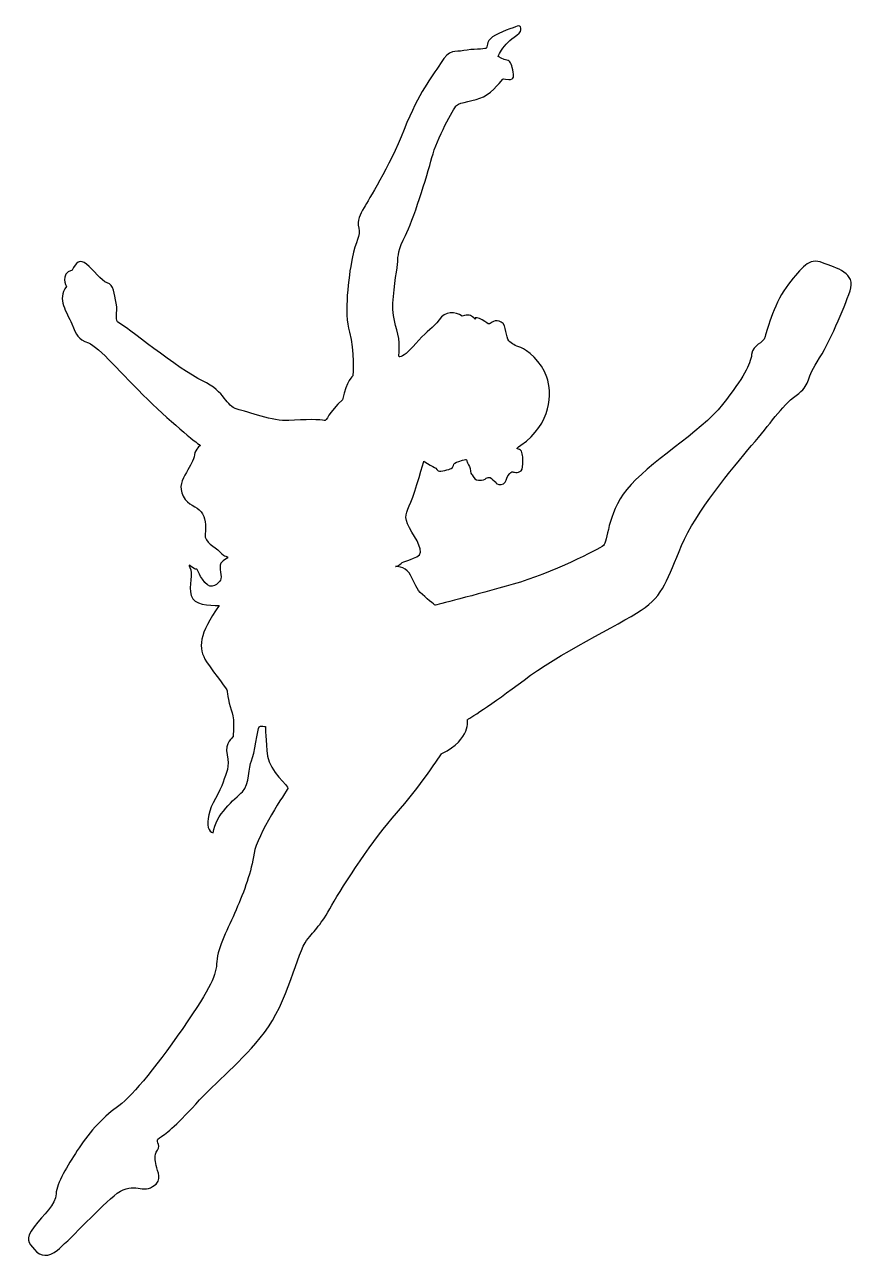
# Model space of a CAD drawing. Header units: centimetres. Extents: x -6.3 to 6.3, y -9.4 to 9.4.
import ezdxf

# ---------------------------------------------------------------- set-up
doc = ezdxf.new("R2010")
doc.units = ezdxf.units.CM
doc.header["$MEASUREMENT"] = 0
doc.layers.add('Camada 1', color=7, linetype='Continuous')

msp = doc.modelspace()

# ---------------------------------------------------------------- linework, layer by layer
at = {"layer": 'Camada 1'}
msp.add_open_spline([(-0.6726, 1.12883), (-0.6726, 1.12883), (-0.53618, 1.12883), (-0.46797, 1.03154), (-0.46797, 1.03154), (-0.39976, 0.93425), (-0.37259, 0.80908), (-0.2966, 0.73277), (-0.2966, 0.73277), (-0.22207, 0.65646), (-0.07112, 0.53833), (-0.07112, 0.53833), (-0.07112, 0.53833), (-0.07112, 0.53833), (0.53787, 0.69115), (1.11874, 0.85805), (1.11874, 0.85805), (1.70101, 1.0245), (2.42576, 1.39272), (2.4942, 1.44852), (2.4942, 1.44852), (2.56241, 1.50384), (2.5418, 1.91371), (2.84959, 2.3027), (2.84959, 2.3027), (3.15759, 2.69158), (3.97777, 3.17773), (4.30617, 3.5944), (4.30617, 3.5944), (4.63481, 4.01128), (4.72998, 4.19881), (4.75062, 4.35844), (4.75062, 4.35844), (4.77123, 4.51806), (4.92829, 4.51806), (4.95665, 4.62953), (4.95665, 4.62953), (4.98361, 4.74063), (5.10736, 5.17814), (5.31201, 5.42825), (5.31201, 5.42825), (5.51688, 5.67812), (5.6198, 5.83788), (5.83123, 5.75477), (5.83123, 5.75477), (6.04358, 5.67145), (6.34505, 5.60181), (6.24848, 5.32392), (6.24848, 5.32392), (6.1531, 5.04613), (5.94045, 4.54615), (5.75014, 4.2473), (5.75014, 4.2473), (5.55792, 3.9489), (5.66108, 3.90694), (5.42806, 3.73348), (5.42806, 3.73348), (5.19599, 3.55957), (5.03777, 3.30266), (4.75062, 2.96944), (4.75062, 2.96944), (4.46323, 2.63588), (3.89551, 1.94849), (3.68406, 1.44851), (3.68406, 1.44851), (3.47171, 0.94805), (3.40982, 0.6841), (3.06851, 0.46191), (3.06851, 0.46191), (2.72606, 0.23979), (1.78211, -0.2187), (1.28374, -0.60089), (1.28374, -0.60089), (0.78399, -0.98274), (0.4221, -1.20483), (0.4221, -1.20483), (0.4221, -1.20483), (0.4221, -1.20483), (0.48256, -1.50357), (0.03181, -1.71899), (0.03181, -1.71899), (0.03181, -1.71899), (-0.32379, -2.25379), (-0.65994, -2.62897), (-0.65994, -2.62897), (-0.99466, -3.00402), (-1.4738, -3.72622), (-1.64374, -4.03187), (-1.64374, -4.03187), (-1.81511, -4.33754), (-1.89761, -4.40012), (-2.02747, -4.56678), (-2.02747, -4.56678), (-2.15757, -4.7332), (-2.32751, -5.5255), (-2.67022, -5.96968), (-2.67022, -5.96968), (-3.01291, -6.41437), (-3.40952, -6.7198), (-3.71707, -7.06016), (-3.71707, -7.06016), (-4.02507, -7.40073), (-4.18869, -7.52569), (-4.27098, -7.57422), (-4.27098, -7.57422), (-4.3535, -7.62296), (-4.23629, -7.67172), (-4.29794, -7.76173), (-4.29794, -7.76173), (-4.35983, -7.85222), (-4.33287, -7.90754), (-4.31855, -7.99779), (-4.31855, -7.99779), (-4.3045, -8.08825), (-4.20277, -8.21343), (-4.37387, -8.31751), (-4.37387, -8.31751), (-4.54405, -8.42181), (-4.68846, -8.22022), (-4.9613, -8.45652), (-4.9613, -8.45652), (-5.23557, -8.69255), (-5.67999, -9.17166), (-5.82297, -9.28303), (-5.82297, -9.28303), (-5.96712, -9.39413), (-6.0766, -9.38712), (-6.17177, -9.27597), (-6.17177, -9.27597), (-6.26834, -9.16487), (-6.32274, -9.12315), (-6.17973, -8.92884), (-6.17973, -8.92884), (-6.03532, -8.7345), (-5.85109, -8.59528), (-5.8436, -8.42838), (-5.8436, -8.42838), (-5.83701, -8.26172), (-5.66591, -7.9978), (-5.52292, -7.76875), (-5.52292, -7.76875), (-5.37854, -7.53951), (-5.13263, -7.25493), (-4.928, -7.11594), (-4.928, -7.11594), (-4.72173, -6.97693), (-4.36637, -6.56016), (-3.9156, -5.90711), (-3.9156, -5.90711), (-3.46343, -5.25454), (-3.40953, -5.10172), (-3.39522, -4.88629), (-3.39522, -4.88629), (-3.38091, -4.67084), (-3.22385, -4.38631), (-3.10151, -4.10124), (-3.10151, -4.10124), (-2.97798, -3.81668), (-2.86852, -3.51781), (-2.82727, -3.24029), (-2.82727, -3.24029), (-2.78599, -2.96216), (-2.33549, -2.28858), (-2.31485, -2.25379), (-2.31485, -2.25379), (-2.29424, -2.21908), (-2.59568, -1.98984), (-2.6224, -1.76061), (-2.6224, -1.76061), (-2.64957, -1.53135), (-2.65613, -1.30915), (-2.65613, -1.30915), (-2.65613, -1.30915), (-2.65613, -1.30915), (-2.73209, -1.29534), (-2.7527, -1.31632), (-2.7527, -1.31632), (-2.77331, -1.33693), (-2.82067, -1.74), (-2.86848, -1.83011), (-2.86848, -1.83011), (-2.91629, -1.9206), (-2.88912, -2.19132), (-3.0049, -2.30247), (-3.0049, -2.30247), (-3.12211, -2.41357), (-3.42215, -2.65664), (-3.44932, -2.92739), (-3.44932, -2.92739), (-3.53184, -2.92056), (-3.54589, -2.8096), (-3.51872, -2.65664), (-3.51872, -2.65664), (-3.49059, -2.50403), (-3.34761, -2.30247), (-3.29978, -2.15668), (-3.29978, -2.15668), (-3.25102, -2.01074), (-3.19688, -1.92742), (-3.23813, -1.74001), (-3.23813, -1.74001), (-3.27914, -1.55237), (-3.14931, -1.46892), (-3.14931, -1.46892), (-3.14931, -1.46892), (-3.14931, -1.46892), (-3.12211, -1.21201), (-3.16196, -1.10091), (-3.16196, -1.10091), (-3.20324, -0.98981), (-3.24448, -0.78823), (-3.23813, -0.76769), (-3.23813, -0.76769), (-3.2304, -0.74671), (-3.4158, -0.53128), (-3.55246, -0.32303), (-3.55246, -0.32303), (-3.68888, -0.11475), (-3.66827, 0.10067), (-3.36048, 0.53149), (-3.36048, 0.53149), (-3.5187, 0.5453), (-3.74421, 0.53149), (-3.78548, 0.68408), (-3.78548, 0.68408), (-3.82673, 0.83704), (-3.75712, 1.02444), (-3.80609, 1.11493), (-3.80609, 1.11493), (-3.85366, 1.20507), (-3.73648, 1.07334), (-3.70952, 1.08715), (-3.70952, 1.08715), (-3.68232, 1.10109), (-3.68888, 1.01764), (-3.57942, 0.88567), (-3.57942, 0.88567), (-3.46996, 0.75359), (-3.37479, 0.87853), (-3.34103, 0.92038), (-3.34103, 0.92038), (-3.30634, 0.96197), (-3.37479, 1.11493), (-3.33354, 1.17729), (-3.33354, 1.17729), (-3.29229, 1.23986), (-3.22384, 1.2469), (-3.23041, 1.26754), (-3.23041, 1.26754), (-3.23814, 1.28842), (-3.26512, 1.26074), (-3.34762, 1.35086), (-3.34762, 1.35086), (-3.42871, 1.44135), (-3.58717, 1.48294), (-3.5731, 1.62195), (-3.5731, 1.62195), (-3.55879, 1.76072), (-3.56654, 1.87182), (-3.63475, 1.96231), (-3.63475, 1.96231), (-3.70296, 2.05243), (-3.83306, 2.05243), (-3.90783, 2.19834), (-3.90783, 2.19834), (-3.98377, 2.34415), (-3.92188, 2.44845), (-3.85999, 2.55955), (-3.85999, 2.55955), (-3.79834, 2.67065), (-3.75077, 2.74015), (-3.73646, 2.8303), (-3.73646, 2.8303), (-3.72357, 2.92076), (-3.64764, 2.96942), (-3.64764, 2.96942), (-3.64764, 2.96942), (-3.64764, 2.96942), (-4.05198, 3.282), (-4.44882, 3.67099), (-4.44882, 3.67099), (-4.84543, 4.05998), (-5.18791, 4.46971), (-5.35153, 4.53231), (-5.35153, 4.53231), (-5.51491, 4.59465), (-5.5292, 4.6433), (-5.604, 4.82391), (-5.604, 4.82391), (-5.67996, 5.00465), (-5.83699, 5.19192), (-5.68652, 5.39351), (-5.68652, 5.39351), (-5.68652, 5.39351), (-5.79574, 5.58091), (-5.59743, 5.64338), (-5.59743, 5.64338), (-5.54351, 5.75472), (-5.48165, 5.81718), (-5.37851, 5.73387), (-5.37851, 5.73387), (-5.27538, 5.65042), (-5.15957, 5.47662), (-5.0644, 5.44883), (-5.0644, 5.44883), (-4.96899, 5.42118), (-4.9547, 5.28217), (-4.92798, 5.13625), (-4.92798, 5.13625), (-4.89938, 4.99033), (-4.96126, 4.8655), (-4.8867, 4.83772), (-4.8867, 4.83772), (-4.81076, 4.81007), (-3.96971, 4.12231), (-3.61411, 3.95555), (-3.61411, 3.95555), (-3.25875, 3.78876), (-3.25875, 3.56667), (-3.0874, 3.52505), (-3.0874, 3.52505), (-2.91627, 3.48322), (-2.54006, 3.33741), (-2.3005, 3.35125), (-2.3005, 3.35125), (-2.06092, 3.36506), (-1.80216, 3.37221), (-1.76088, 3.35125), (-1.76088, 3.35125), (-1.7196, 3.33061), (-1.69923, 3.48322), (-1.48032, 3.66383), (-1.48032, 3.66383), (-1.41843, 3.9627), (-1.32305, 4.03184), (-1.32305, 4.03184), (-1.32305, 4.03184), (-1.32305, 4.03184), (-1.29606, 4.40702), (-1.37718, 4.69872), (-1.37718, 4.69872), (-1.4597, 4.99032), (-1.39126, 5.53226), (-1.33593, 5.81717), (-1.33593, 5.81717), (-1.28177, 6.10186), (-1.19951, 6.15753), (-1.23417, 6.28247), (-1.23417, 6.28247), (-1.26748, 6.4073), (-1.21356, 6.47691), (-1.15167, 6.59505), (-1.15167, 6.59505), (-1.08978, 6.71297), (-0.77567, 7.19232), (-0.54268, 7.78279), (-0.54268, 7.78279), (-0.31061, 8.37302), (-0.13295, 8.55363), (0.01123, 8.7899), (0.01123, 8.7899), (0.15421, 9.02593), (0.23017, 8.95643), (0.36683, 8.98434), (0.36683, 8.98434), (0.50325, 9.01212), (0.67436, 9.00495), (0.70153, 9.01913), (0.70153, 9.01913), (0.72989, 9.03297), (0.70153, 9.12308), (0.80466, 9.19272), (0.80466, 9.19272), (0.90758, 9.26223), (1.13282, 9.33851), (1.18066, 9.35949), (1.18066, 9.35949), (1.22823, 9.38037), (1.28377, 9.29702), (1.1741, 9.22037), (1.1741, 9.22037), (1.06485, 9.14406), (0.99641, 9.0816), (0.94108, 8.99111), (0.94108, 8.99111), (0.88692, 8.90099), (0.88692, 8.90099), (0.88692, 8.90099), (0.88692, 8.90099), (0.88692, 8.90099), (0.97577, 8.84532), (1.0236, 8.83852), (1.0236, 8.83852), (1.07117, 8.83148), (1.09155, 8.78989), (1.11221, 8.69271), (1.11221, 8.69271), (1.13282, 8.59545), (1.13938, 8.53978), (1.05056, 8.54679), (1.05056, 8.54679), (0.96171, 8.55359), (0.96171, 8.55359), (0.96171, 8.55359), (0.96171, 8.55359), (0.96171, 8.55359), (0.80465, 8.35235), (0.668, 8.28274), (0.668, 8.28274), (0.53018, 8.21326), (0.30491, 8.19942), (0.2571, 8.15077), (0.2571, 8.15077), (0.2095, 8.10214), (-0.04413, 7.64375), (-0.1189, 7.35908), (-0.1189, 7.35908), (-0.19484, 7.07415), (-0.41238, 6.37282), (-0.52207, 6.17134), (-0.52207, 6.17134), (-0.63129, 5.96975), (-0.63928, 5.83778), (-0.63928, 5.76827), (-0.63928, 5.76827), (-0.63928, 5.699), (-0.70114, 5.40727), (-0.71379, 5.13621), (-0.71379, 5.13621), (-0.72787, 4.86546), (-0.62497, 4.71274), (-0.61862, 4.53227), (-0.61862, 4.53227), (-0.61066, 4.35153), (-0.64558, 4.30301), (-0.59002, 4.32388), (-0.59002, 4.32388), (-0.53612, 4.34449), (-0.44095, 4.42783), (-0.31718, 4.57375), (-0.31718, 4.57375), (-0.19481, 4.71956), (-0.09824, 4.75435), (-0.00939, 4.88633), (-0.00939, 4.88633), (0.07943, 5.01841), (0.23651, 5.01127), (0.33962, 4.942), (0.33962, 4.942), (0.44275, 4.96978), (0.46972, 4.95584), (0.51731, 4.91411), (0.51731, 4.91411), (0.56515, 4.87252), (0.53792, 4.91411), (0.53792, 4.91411), (0.53792, 4.91411), (0.53792, 4.91411), (0.59208, 4.92078), (0.6474, 4.88633), (0.6474, 4.88633), (0.70153, 4.85154), (0.73622, 4.81002), (0.75688, 4.82386), (0.75688, 4.82386), (0.77749, 4.83767), (0.84594, 4.90017), (0.93455, 4.85151), (0.93455, 4.85151), (1.02364, 4.80299), (1.003, 4.61558), (1.0506, 4.56695), (1.0506, 4.56695), (1.09817, 4.51795), (1.14598, 4.4903), (1.23602, 4.46265), (1.23602, 4.46265), (1.32368, 4.435), (1.55011, 4.24723), (1.63123, 4.01119), (1.63123, 4.01119), (1.71375, 3.77492), (1.70743, 3.30258), (1.23602, 2.97617), (1.23602, 2.97617), (1.10592, 2.88605), (1.22194, 2.94138), (1.24258, 2.88605), (1.24258, 2.88605), (1.26319, 2.83028), (1.26954, 2.76778), (1.26319, 2.69148), (1.26319, 2.69148), (1.25523, 2.61483), (1.26951, 2.59419), (1.2013, 2.56654), (1.2013, 2.56654), (1.13285, 2.53852), (1.11224, 2.60102), (1.06488, 2.54569), (1.06488, 2.54569), (1.01704, 2.48989), (1.02363, 2.4552), (0.99643, 2.41372), (0.99643, 2.41372), (0.9683, 2.37176), (0.89986, 2.36509), (0.87266, 2.38594), (0.87266, 2.38594), (0.84594, 2.40692), (0.87266, 2.39978), (0.83165, 2.42756), (0.83165, 2.42756), (0.79037, 2.45521), (0.78405, 2.4899), (0.73624, 2.48323), (0.73624, 2.48323), (0.68867, 2.47609), (0.69496, 2.44137), (0.63313, 2.44137), (0.63313, 2.44137), (0.57148, 2.44137), (0.53793, 2.44137), (0.511, 2.49704), (0.511, 2.49704), (0.48264, 2.55247), (0.47607, 2.51765), (0.46972, 2.58036), (0.46972, 2.58036), (0.46199, 2.64293), (0.44276, 2.66381), (0.42215, 2.7053), (0.42215, 2.7053), (0.40151, 2.74689), (0.43482, 2.77491), (0.34619, 2.74689), (0.34619, 2.74689), (0.25713, 2.71911), (0.23017, 2.7121), (0.21586, 2.68442), (0.21586, 2.68442), (0.20319, 2.65677), (0.20319, 2.63579), (0.17485, 2.62195), (0.17485, 2.62195), (0.14786, 2.60814), (0.01121, 2.55948), (-0.02369, 2.58716), (-0.02369, 2.58716), (-0.057, 2.61481), (-0.06473, 2.63579), (-0.10478, 2.65), (-0.10478, 2.65), (-0.14606, 2.66381), (-0.24263, 2.73297), (-0.24263, 2.73297), (-0.24263, 2.73297), (-0.24263, 2.73297), (-0.37249, 2.27458), (-0.44094, 2.10805), (-0.44094, 2.10805), (-0.50889, 1.94139), (-0.55672, 1.89263), (-0.46155, 1.71917), (-0.46155, 1.71917), (-0.36498, 1.54523), (-0.20768, 1.33698), (-0.35185, 1.27448), (-0.35185, 1.27448), (-0.49483, 1.21201), (-0.57077, 1.19817), (-0.60432, 1.16338), (-0.60432, 1.16338), (-0.63931, 1.12883), (-0.6726, 1.12883), (-0.6726, 1.12883)], degree=3, knots=[0, 0, 0, 0, 0.00689655, 0.00689655, 0.00689655, 0.00689655, 0.0137931, 0.0137931, 0.0137931, 0.0137931, 0.02068966, 0.02068966, 0.02068966, 0.02068966, 0.02758621, 0.02758621, 0.02758621, 0.02758621, 0.03448276, 0.03448276, 0.03448276, 0.03448276, 0.04137931, 0.04137931, 0.04137931, 0.04137931, 0.04827586, 0.04827586, 0.04827586, 0.04827586, 0.05517241, 0.05517241, 0.05517241, 0.05517241, 0.06206897, 0.06206897, 0.06206897, 0.06206897, 0.06896552, 0.06896552, 0.06896552, 0.06896552, 0.07586207, 0.07586207, 0.07586207, 0.07586207, 0.08275862, 0.08275862, 0.08275862, 0.08275862, 0.08965517, 0.08965517, 0.08965517, 0.08965517, 0.09655172, 0.09655172, 0.09655172, 0.09655172, 0.10344828, 0.10344828, 0.10344828, 0.10344828, 0.11034483, 0.11034483, 0.11034483, 0.11034483, 0.11724138, 0.11724138, 0.11724138, 0.11724138, 0.12413793, 0.12413793, 0.12413793, 0.12413793, 0.13103448, 0.13103448, 0.13103448, 0.13103448, 0.13793103, 0.13793103, 0.13793103, 0.13793103, 0.14482759, 0.14482759, 0.14482759, 0.14482759, 0.15172414, 0.15172414, 0.15172414, 0.15172414, 0.15862069, 0.15862069, 0.15862069, 0.15862069, 0.16551724, 0.16551724, 0.16551724, 0.16551724, 0.17241379, 0.17241379, 0.17241379, 0.17241379, 0.17931034, 0.17931034, 0.17931034, 0.17931034, 0.1862069, 0.1862069, 0.1862069, 0.1862069, 0.19310345, 0.19310345, 0.19310345, 0.19310345, 0.2, 0.2, 0.2, 0.2, 0.20689655, 0.20689655, 0.20689655, 0.20689655, 0.2137931, 0.2137931, 0.2137931, 0.2137931, 0.22068966, 0.22068966, 0.22068966, 0.22068966, 0.22758621, 0.22758621, 0.22758621, 0.22758621, 0.23448276, 0.23448276, 0.23448276, 0.23448276, 0.24137931, 0.24137931, 0.24137931, 0.24137931, 0.24827586, 0.24827586, 0.24827586, 0.24827586, 0.25517241, 0.25517241, 0.25517241, 0.25517241, 0.26206897, 0.26206897, 0.26206897, 0.26206897, 0.26896552, 0.26896552, 0.26896552, 0.26896552, 0.27586207, 0.27586207, 0.27586207, 0.27586207, 0.28275862, 0.28275862, 0.28275862, 0.28275862, 0.28965517, 0.28965517, 0.28965517, 0.28965517, 0.29655172, 0.29655172, 0.29655172, 0.29655172, 0.30344828, 0.30344828, 0.30344828, 0.30344828, 0.31034483, 0.31034483, 0.31034483, 0.31034483, 0.31724138, 0.31724138, 0.31724138, 0.31724138, 0.32413793, 0.32413793, 0.32413793, 0.32413793, 0.33103448, 0.33103448, 0.33103448, 0.33103448, 0.33793103, 0.33793103, 0.33793103, 0.33793103, 0.34482759, 0.34482759, 0.34482759, 0.34482759, 0.35172414, 0.35172414, 0.35172414, 0.35172414, 0.35862069, 0.35862069, 0.35862069, 0.35862069, 0.36551724, 0.36551724, 0.36551724, 0.36551724, 0.37241379, 0.37241379, 0.37241379, 0.37241379, 0.37931034, 0.37931034, 0.37931034, 0.37931034, 0.3862069, 0.3862069, 0.3862069, 0.3862069, 0.39310345, 0.39310345, 0.39310345, 0.39310345, 0.4, 0.4, 0.4, 0.4, 0.40689655, 0.40689655, 0.40689655, 0.40689655, 0.4137931, 0.4137931, 0.4137931, 0.4137931, 0.42068966, 0.42068966, 0.42068966, 0.42068966, 0.42758621, 0.42758621, 0.42758621, 0.42758621, 0.43448276, 0.43448276, 0.43448276, 0.43448276, 0.44137931, 0.44137931, 0.44137931, 0.44137931, 0.44827586, 0.44827586, 0.44827586, 0.44827586, 0.45517241, 0.45517241, 0.45517241, 0.45517241, 0.46206897, 0.46206897, 0.46206897, 0.46206897, 0.46896552, 0.46896552, 0.46896552, 0.46896552, 0.47586207, 0.47586207, 0.47586207, 0.47586207, 0.48275862, 0.48275862, 0.48275862, 0.48275862, 0.48965517, 0.48965517, 0.48965517, 0.48965517, 0.49655172, 0.49655172, 0.49655172, 0.49655172, 0.50344828, 0.50344828, 0.50344828, 0.50344828, 0.51034483, 0.51034483, 0.51034483, 0.51034483, 0.51724138, 0.51724138, 0.51724138, 0.51724138, 0.52413793, 0.52413793, 0.52413793, 0.52413793, 0.53103448, 0.53103448, 0.53103448, 0.53103448, 0.53793103, 0.53793103, 0.53793103, 0.53793103, 0.54482759, 0.54482759, 0.54482759, 0.54482759, 0.55172414, 0.55172414, 0.55172414, 0.55172414, 0.55862069, 0.55862069, 0.55862069, 0.55862069, 0.56551724, 0.56551724, 0.56551724, 0.56551724, 0.57241379, 0.57241379, 0.57241379, 0.57241379, 0.57931034, 0.57931034, 0.57931034, 0.57931034, 0.5862069, 0.5862069, 0.5862069, 0.5862069, 0.59310345, 0.59310345, 0.59310345, 0.59310345, 0.6, 0.6, 0.6, 0.6, 0.60689655, 0.60689655, 0.60689655, 0.60689655, 0.6137931, 0.6137931, 0.6137931, 0.6137931, 0.62068966, 0.62068966, 0.62068966, 0.62068966, 0.62758621, 0.62758621, 0.62758621, 0.62758621, 0.63448276, 0.63448276, 0.63448276, 0.63448276, 0.64137931, 0.64137931, 0.64137931, 0.64137931, 0.64827586, 0.64827586, 0.64827586, 0.64827586, 0.65517241, 0.65517241, 0.65517241, 0.65517241, 0.66206897, 0.66206897, 0.66206897, 0.66206897, 0.66896552, 0.66896552, 0.66896552, 0.66896552, 0.67586207, 0.67586207, 0.67586207, 0.67586207, 0.68275862, 0.68275862, 0.68275862, 0.68275862, 0.68965517, 0.68965517, 0.68965517, 0.68965517, 0.69655172, 0.69655172, 0.69655172, 0.69655172, 0.70344828, 0.70344828, 0.70344828, 0.70344828, 0.71034483, 0.71034483, 0.71034483, 0.71034483, 0.71724138, 0.71724138, 0.71724138, 0.71724138, 0.72413793, 0.72413793, 0.72413793, 0.72413793, 0.73103448, 0.73103448, 0.73103448, 0.73103448, 0.73793103, 0.73793103, 0.73793103, 0.73793103, 0.74482759, 0.74482759, 0.74482759, 0.74482759, 0.75172414, 0.75172414, 0.75172414, 0.75172414, 0.75862069, 0.75862069, 0.75862069, 0.75862069, 0.76551724, 0.76551724, 0.76551724, 0.76551724, 0.77241379, 0.77241379, 0.77241379, 0.77241379, 0.77931034, 0.77931034, 0.77931034, 0.77931034, 0.7862069, 0.7862069, 0.7862069, 0.7862069, 0.79310345, 0.79310345, 0.79310345, 0.79310345, 0.8, 0.8, 0.8, 0.8, 0.80689655, 0.80689655, 0.80689655, 0.80689655, 0.8137931, 0.8137931, 0.8137931, 0.8137931, 0.82068966, 0.82068966, 0.82068966, 0.82068966, 0.82758621, 0.82758621, 0.82758621, 0.82758621, 0.83448276, 0.83448276, 0.83448276, 0.83448276, 0.84137931, 0.84137931, 0.84137931, 0.84137931, 0.84827586, 0.84827586, 0.84827586, 0.84827586, 0.85517241, 0.85517241, 0.85517241, 0.85517241, 0.86206897, 0.86206897, 0.86206897, 0.86206897, 0.86896552, 0.86896552, 0.86896552, 0.86896552, 0.87586207, 0.87586207, 0.87586207, 0.87586207, 0.88275862, 0.88275862, 0.88275862, 0.88275862, 0.88965517, 0.88965517, 0.88965517, 0.88965517, 0.89655172, 0.89655172, 0.89655172, 0.89655172, 0.90344828, 0.90344828, 0.90344828, 0.90344828, 0.91034483, 0.91034483, 0.91034483, 0.91034483, 0.91724138, 0.91724138, 0.91724138, 0.91724138, 0.92413793, 0.92413793, 0.92413793, 0.92413793, 0.93103448, 0.93103448, 0.93103448, 0.93103448, 0.93793103, 0.93793103, 0.93793103, 0.93793103, 0.94482759, 0.94482759, 0.94482759, 0.94482759, 0.95172414, 0.95172414, 0.95172414, 0.95172414, 0.95862069, 0.95862069, 0.95862069, 0.95862069, 0.96551724, 0.96551724, 0.96551724, 0.96551724, 0.97241379, 0.97241379, 0.97241379, 0.97241379, 0.97931034, 0.97931034, 0.97931034, 0.97931034, 0.9862069, 0.9862069, 0.9862069, 0.9862069, 1, 1, 1, 1], dxfattribs=at)

doc.saveas('drawing.dxf')
